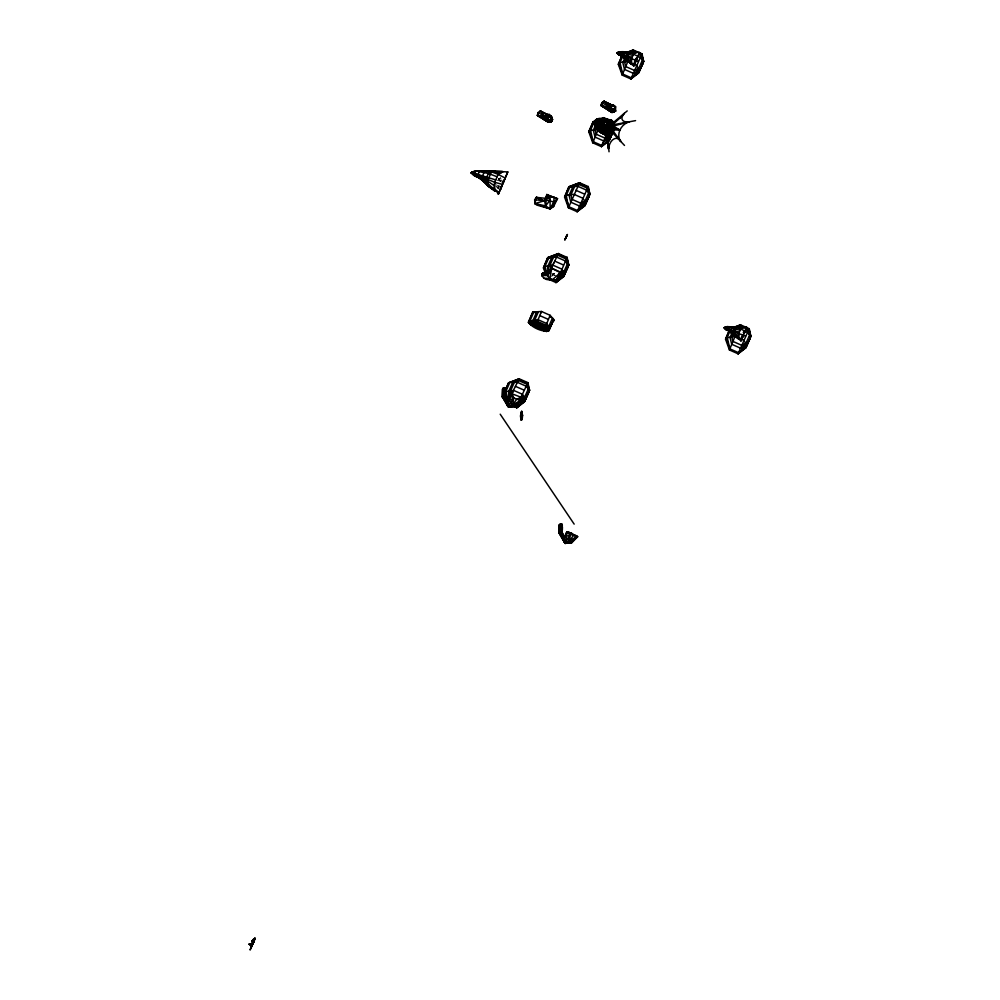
<?xml version="1.0" encoding="UTF-8"?>
<svg xmlns="http://www.w3.org/2000/svg" width="1000" height="1000" viewBox="0 0 1000 1000"><rect width="100%" height="100%" fill="white"/><g stroke="black" fill="none" stroke-linecap="round" stroke-linejoin="round"><path stroke-width="0.75" stroke-dasharray="5 3.75" d="M499.288 179.825L500.45 177.188M497.537 188.588L498.663 186.088M498.45 189L499.888 185.775M552.575 276L553.737 273.4M551 276.475L554.425 273.7L553.05 273.087M551.912 273.775L554.425 273.7M498.5 178.3L501.312 179.037M498.4 179.662L502.575 180.863M496.875 180.087L500.975 181.438M496.3 184.887L498.988 185.9M495.763 186.112L498.4 187.237M552.075 274.088L554.562 275.188M496.613 187.188L499.2 188.425M553.2 274.587L556.613 276.212M498.475 178.688L500.613 181.7"/><path stroke-width="1.5" d="M521.2 397.962L520.962 400.438L512.6 404.888L507.638 406.05L502.863 396.8L505.138 395.562L505.138 387.925L503.663 387.775L502.587 389.2L502.413 397.1L508.4 407.2L515.25 406.413L520.962 400.438L522.35 394.237L513.675 390.412L504.5 391.875L508.013 401.438M571.438 541.763L571.987 542.6L565.138 543.387L559.325 533.225L559.462 524.663L561.175 523.825L562.325 525.112L561.825 531.725L564.6 538.938L561.912 531.613L559.6 532.987L565.138 543.387L571.987 542.6L577.7 536.625L566.825 531.825L563.75 538.438L563.825 540.6L567.362 539.362L570.475 534.138L576.75 536.525L571.438 542.487L564.725 536.312L567.825 531.938L572.537 533.737L571.962 534.788M563.825 540.6L566.825 531.825L576.75 536.525L569.338 541.075L564.388 542.238L559.15 533.288L559.462 524.663L560.737 532.3L563.75 538.438L564.1 541.413L563.913 537.925L561.45 531.875L561.875 524.113L560.413 523.962L560.212 525.1L559.4 525.025M482.812 179.913L478.312 176.975L477.738 175.263L479.65 170.938C488.312 172.125 520.475 171.4 489.25 171.525L486.125 178.538L486.613 184.462L494.438 190.712L496.425 191.1L498.363 194.2L507.812 171.912C496.337 171.537 484.588 169.925 473.288 171.7L473.688 175.125L471.65 172.275L471.1 172.875L475.087 176.088L471.1 172.875L473.888 173.925M618.987 53.362L616.888 53.062L619.35 55.05L617.225 52.7L619.675 51.85L636.2 52.512L628.088 52.237L626.163 56.562L626.462 60.225L633.812 66.025M743.625 327.413L727.138 326.613L725.675 329.338L726.562 329.9L724.1 327.912L726.825 329.087L726.562 329.9L724.438 327.55L726.888 326.688L743.625 327.413L735.3 327.088L733.375 331.413L733.675 335.062L741.025 340.875M513.05 406.125L516.775 407.762L524.3 402.038L529.575 390.275L527.875 382.638L519.2 378.812C515.4 386.012 512.238 393.35 507.987 400.125L515.25 406.413L508.713 407.125L503.05 396.788L503.275 390.05L502.587 389.2L502.587 397.038L508.713 407.125L503.775 396.362L504.963 395.613M561.138 524.038C562.65 524.388 563.612 532.65 559.788 532.962L565.45 543.312L560.513 532.55L561.7 531.8M508.562 399.95L508.7 391.4L512.55 382.762L519.2 378.812L518.938 379.55M510.412 396.788L510.513 390.988L514.263 382.55L518.25 380.4L526.938 384.225L529.575 390.275L524.3 402.038M547.825 271.863L547.913 266.163L551.75 257.512L558.4 253.575L567.087 257.4L568.775 265.025L563.513 276.8L555.988 282.525L547.3 278.688M559.325 533.225L560.513 532.55L559.15 533.288L559.325 525.388M549.263 114.55L545.688 117.35L551.538 121.363L551.475 116.587L549.263 114.55L546.013 114.763L543.162 118.438L548.312 122.212L551.375 121.825L552.625 119.55L549.263 114.55L546.013 114.763L544.6 116.812L546.013 114.763L551.475 116.587L551.375 121.825L543.162 118.438L545.562 115.9L549.263 114.55L549.875 117.163L552.625 119.55L549.825 120.925L543.162 118.438L545.562 115.9L544.738 120.125L550.163 121.75L551.675 120.438L548.312 122.212L537.413 115.325L538.138 112.55L540.312 110.975L551.475 116.587L543.2 112.837M507.537 404.65L504.712 395.688L505.138 387.925L504.738 390.175L505.55 389.1L504.2 388.975L504.438 387.638C506.587 390.925 503.725 397.512 507.337 401.213L505.087 395.538L505.588 388.925L505.138 387.925L503.663 387.775L502.587 397.038L503.775 396.362L502.413 397.1L502.725 388.475L504 396.112L507.013 402.25L507.362 405.238L507.013 402.25L507.987 400.125L507.088 404.412L510.625 403.175L513.737 397.95L512.15 393.837L507.088 404.412M253.463 942.075L251.912 941.038L255.025 938.35L251.9 941.35L253.425 942.237L251.45 946.712M600.3 130.775L599.738 131.975L598.737 131.062L600.3 130.775L599.738 131.975L595.8 128.188L595.538 125.875L596.638 126.363L595.725 128.262L599.738 131.975L604.775 134.787L607.85 133.25L609.812 133.363L612.3 129.887L614.35 123.138L611.3 119.925C598.25 119.738 611.763 118.225 612.938 121.825L609.975 129.025M619.75 118.25L624.288 113.362A10.462 5.725 -26.4 0 0 629.562 121.737A12.7 10.462 -47.9 0 0 619.925 130.062L612.188 129.875L609.812 133.363L605.45 133.713M612.663 121.5L614.35 123.138L614.1 125.85L610.1 132.688L605.737 132.55L597.6 127L600.8 118.725L606.175 119.488L602.788 126.737L594.412 124.075L594.55 121.55C595.262 117.362 607.312 118.3 596.487 119.388L594.562 121.525C593.737 126.475 599.987 129.462 603.4 131.713L604.263 132.925L607.85 133.25L610 128.887L612.3 129.887L620.775 141.475A9.525 6.35 -77.4 0 0 613.775 139.05A9.525 6.35 -77.4 0 0 608.713 148.363L608.263 144.213L607.938 144.812M557.487 198.688L553.763 201.875L550.1 208.837L534.85 203.55L536.825 205.087L550.1 208.837L557.487 198.688L550.087 196.025L544.562 200.75L534.663 199.713L535.612 200.45L534.85 203.55L545.612 205.875L546.625 196.912L548.075 195.387L546.85 194.475L544.562 200.75L545.612 205.875L550.1 208.837L553.525 206.663L557.487 198.688L547.513 194.8L544.562 200.75L534.85 203.55L534.663 199.713L536.362 197.35L546.55 198.425M503.663 387.775L504 396.112L504.438 387.638L505.138 395.562M494.688 189.262L494.312 190.125L494.663 182.288L498.175 174.375L502.388 171.975L498.175 174.375L491.5 171.812L487.95 179.8L488.5 186.462L494.438 190.712L494.963 189.55M631.45 63.175L631.425 58.875L633.6 54L635.65 52.475L639.55 52.475L638.263 55.738M738.662 338.025L738.65 333.725L740.812 328.837L742.862 327.312L746.762 327.312L744.388 333.113M551.375 121.825L551.65 117.212L545.688 117.35M610.8 130.3L609.1 133.637L605.125 133.825L597.275 127.8L594.45 124.15C595.175 121 594.3 120.763 598.263 118.95L597.962 119.65M535.862 199.412L536.362 197.35L544.562 200.75L547.263 196.312L550.087 196.025L550.1 208.837M595.363 121.638L594.725 124.3C596.138 124.65 596.987 128.887 595.35 127.75L596.025 125.325M494.438 190.712L494.663 182.288L477.738 175.263L473.288 171.7L476.012 170.775L483.75 171.5M618.413 53.825L619.35 55.05L617.225 52.7L619.538 52.3L618.237 52.337L619 53.837L631.3 64.075L631.425 58.875L620.988 54.538L618.237 52.337L636.413 52.575M725.25 327.788L724.438 327.55L725.775 329.338L725.45 327.188L725.763 329.387L724.438 327.55L726.75 327.137L725.45 327.188L726.213 328.688L738.512 338.925L738.65 333.725L728.2 329.387L725.45 327.188L739.013 326.912M511.712 394.212L512.087 390.7M522.612 415.35L522.2 418.938L521.125 420.062L520.475 415.737L521.562 411.35L522.612 415.35L520.487 416.938M608.5 120.787C608.488 118.825 613.125 119.787 610.538 121.737M254.088 940.65L252.725 940.05L254.45 939.825L253.388 939.425L255.025 938.35L253.388 939.425L254.025 940.875L252.725 940.05L253.65 939.712L251.9 941.35M595.513 125.95L596.587 126.55L595.45 127.638L595.538 125.875L595.35 127.75L595.962 126M559.15 533.288L560.737 532.3L561.175 523.825L561.45 531.875L561.875 524.113L561.475 526.362L561.675 525.237M743.475 332.962L743.688 331.65L743.55 332.65M508.713 407.125L512.6 404.888L513.737 397.95L510.075 395.637L512.15 393.837L521.013 397.238L527.875 382.638L528.175 385.325M569.338 541.075L570.475 534.138L567.5 532.45L563.75 538.438L565.138 543.387L569.338 541.075L573.45 535.438M544.888 271.962L543.438 267.938L547.725 257.625L558.4 253.575L558.15 254.312M564.587 197.113L568.888 186.8L579.562 182.75L588.237 186.575L589.938 194.2L584.663 205.975L577.137 211.7L568.462 207.862L564.587 197.113L568.888 186.8L579.562 182.75L579.312 183.487M620.775 141.475A12.7 10.462 -47.9 0 1 619.925 130.062L595.975 121.412C594.475 124.725 594.9 125.738 595.975 121.438L598.5 118.5M608.75 119.675L602.775 133.663L604.925 134.688L606.462 133.837M600.662 131.475L601.35 132.825L600.35 132.5L600.163 131.55L601.613 131.575L601.35 132.825L602.85 133.325L603.362 132.35L602.775 133.663L603.325 132.625M253.738 941.675L251.788 941.688L253.312 942.763L253.95 941.263L252.838 943.512L253.6 941.538L252.175 941.012L254.9 938.612M543.438 267.938L547.725 257.625L558.4 253.575L547.65 275.525L541.825 275.587L541.7 273.95L543.025 272.962L550.8 270.138L552.888 265.163L561.562 269L564.75 273.587L563.513 276.8M595.4 124.425L594.5 124.125L595.45 125.3L593.337 130.262L595.025 137.1L603.7 140.938L610.175 137.7L606.987 133.1L601.413 146.625L609.513 139.95L614.2 129.137L608.938 140.9L601.413 146.625L592.725 142.8L588.862 132.037L589.138 130.738L593.15 121.725L603.825 117.675L612.513 121.5M595.887 124.312L598.375 118.737L609.25 121.4L614.163 124.6L635.562 120.625M733.85 327.375L740.525 324.85L749.2 328.675L750.9 336.312L745.625 348.075L738.1 353.8L729.412 349.963L725.55 339.212L729.262 330.188M611.625 130.037L614.038 125.925L597.638 119.275L594.562 121.512L600.65 123.075C601.725 115.738 611.163 119.838 614.175 123.5M595.45 127.638L595.825 126.05M551.538 197.288L554.138 197.288L553.763 201.875L545.913 200.075L546.625 196.912M251.8 946.15L254.788 939.025C252.625 939.6 255.912 937.825 253.525 939.95L252.175 941.012L253.6 941.538M600.65 123.075L599.788 125.562L600.325 127.2L601.625 126.175L612.25 129.913L612.675 127.85M250.625 948.737L251.7 945.675L251.325 947.212M252.562 943.8L252.2 945.288M252.65 944.3L252.963 943M254.587 939.275L254.025 940.875L254.262 938.763M611.462 130.225L612.825 127.75L612.188 129.863M553.525 206.663L554.212 204.05M611.35 122.275L611.3 119.925M600.525 119.312L601.35 118.6L599.175 123.062L601.013 119.338L610.662 121.45L611.475 122.025L610.4 124.562M615.4 110.688L612.025 112.463L608.325 109.4L612.975 104.775L609.15 106.45L606.888 108.688L615.575 111.013L613.875 111.988L608.45 110.375L609.725 105.013L612.975 104.775L615.638 106.825L615.575 111.013L612.025 112.463L601.125 105.562L601.825 102.775L604.038 101.225L615.638 106.825L613.138 109.537L608.325 109.4L606.888 108.688L609.725 105.013L612.975 104.775L615.2 106.825L606.925 103.088M568.462 207.862L566.263 195.263L570.188 186.425L572.913 186.688L579.138 183.35L587.812 187.175L589.938 194.2L584.663 205.975M549.038 330.288L553.725 319.462L550.125 315.312L541.45 311.475L532.675 312.062L528.387 322.375C532.863 328 541.413 331.575 548.462 331.238L553.725 319.462M626.638 52.525L633.3 50L641.988 53.825L643.675 61.463L638.413 73.225L630.887 78.95L622.2 75.125L618.337 64.362L622.05 55.338M736.363 327.45L740.088 325.45L748.775 329.275L750.9 336.312L746.213 347.125L738.1 353.8L749.2 328.675L750.238 338.075L745.625 348.075M565.138 543.387L565.462 542.325M608.612 119.975L610.138 119.712L606.475 127.463L608.65 128.45L610.487 124.288L619.925 130.062M594.963 121.8L598.263 118.95L595.363 121.65M595.2 121.487L598.45 122.163L600.125 118.987M599.237 122.888L597.587 122.112L599.188 123.038L597.9 122.45L599.95 118.462L598.212 119.087M600.025 119.138L598.875 122.537M598.062 124.9L597.112 127.037M598.462 128.575L599.788 125.562L595.962 124.062L595.375 125.55L594.412 124.075L595.4 125.438M602.812 126.688C608.85 124.288 604.812 134.938 603.4 131.713M595.9 124.262L595.638 124.913L605.087 130.875L610.775 131.725M597.137 124.65C595.8 126.487 596.788 125.95 595.8 128.188L599.612 130.85M608.65 128.45L610 128.887M611.775 124.887L610.5 127.037L611.812 124.825M530.837 325.337L536.712 311.95L536.413 312.762L532.675 312.062M596.075 126.325L595.5 126.688L596.512 126.263M598.638 119.513L601.875 120.862L603.438 120.188L603.7 121.475L610.487 124.288L608.312 126.137L612.962 127.9L612.312 129.887M595.938 121.55L594.562 121.512L595.975 121.438M597.1 119.562L598.375 118.737L597.425 119.3M597.638 119.275C594.575 118.688 601.788 121.213 601.013 119.338M599.675 119.938L598.288 122.613L595.2 121.475M599.288 119.738L599.7 118.925M600.15 120.188L599.388 122.875M603.638 121.675L604.888 119.2L600.8 118.725M603.575 124.438L602.413 123.863L601.6 126.225L603.7 121.475L602.362 124.025L609.35 126.363L610.462 124.362L609.275 126.55M607.05 125.7L606.163 125.15M545.913 200.075L548.075 195.387L546.85 194.475L547.263 196.312L545.913 200.075L548.075 195.387L549.725 200.613L545.612 205.875M508.938 399.113L510.075 395.637M553.787 263.137L552.837 265.238L551.3 265.462L550.8 270.138L548.938 272.712L543.025 272.962L541.825 275.587L543.9 278.25L546.475 279.387L556.362 279.913L557.913 278.712L567.087 257.4L568.125 266.8L564.087 275.85L555.988 282.525L557.812 277.975M606.562 134.15L609.1 133.637L606.562 134.15L606.8 133.438M603.575 118.413L603.825 117.675L599.812 119.25M633.05 50.738L633.3 50L626.613 52.638M587.987 187.325L588.237 186.575L588.837 191.95M566.825 258.15L567.087 257.4M641.737 54.575L641.988 53.825L643.025 63.225L638.413 73.225L636.575 73.612M740.263 325.588L740.525 324.85L733.825 327.475M748.95 329.425L749.2 328.675M598.375 122.387L596.688 126.725M599.338 122.587L597.275 127.8M610.662 121.45L607.938 125.887L609.312 126.475L610.487 124.288M607.962 125.812C610.913 125.625 605.325 130.025 605.675 133.287L604.925 134.688M551.475 116.587L540.312 110.975L544.9 116.675L546.013 114.763L544.6 116.812L537.413 115.325L548.312 122.212L544.6 119.15L545.562 115.9L544.525 116.275L538.138 112.55L538.862 113.15L537.413 115.325L544.738 120.125L543.663 118.737L544.525 116.275L547.9 114.5M609.975 110.188L607.388 108.975L609.15 106.45L601.85 102.8L602.575 103.4L601.125 105.562L612.025 112.463L601.125 105.562L601.85 102.8L604.038 101.225L608.25 106.512L608.45 110.375L607.388 108.975L608.25 106.512L611.625 104.75M540.962 312.863L541.45 311.475L535.013 327.188M549.637 316.688L550.125 315.312L543.7 331.012M565.05 239.45L565.725 237.887M498.363 194.2L502.388 184.375L494.663 182.288M500.425 189.775L502.388 184.375M507.812 171.912L500.25 189.7M596.013 127.613L595.425 126.962L597.487 129.613M598.425 130.137L599.138 129.637L598.575 130.838L601.112 132.3M599.587 131.263L598.737 131.062M633.713 66.225L639.55 52.475M635.1 62.9L636.2 60.163L631.425 58.875M635.513 59.088L636.175 58.637L636.625 59.538L637.837 56.212L629.487 52.413L627.288 57.337L627.513 61.163L632.525 64.312L620.988 54.538L622.163 51.875L634.712 53.163M740.925 341.075L746.762 327.312M742.425 337.675L743.413 335.012L738.65 333.725M744.237 333.275L745.05 331.05L736.7 327.25L734.5 332.188L734.725 336.012L739.737 339.162L740.462 338.425L739.737 339.162L728.2 329.387L729.375 326.725L741.925 328.013M566.75 235.675L565.95 237.488M600.112 129.963L601.625 126.175L601 127.675L605.438 129.987L611.2 131.275L624.513 145.45M602.85 133.325L601.263 130.575L602.863 126.525M613.625 126.05L614.163 124.6M598.3 129.275L592.725 142.8L593.562 141.1M622.2 75.125L627.788 61.6L620 62.512L618.612 63.062L622.625 73.987L631.312 77.825L638.987 72.275L643.675 61.463L641.562 54.425L639.075 53.338M589.275 195.975L585.25 205.025L577.137 211.7L588.237 186.575M729.412 349.963L735 336.438L738.713 338.088M613.538 130.9L608.938 140.9L607.1 141.287L601.413 146.625M553.075 321.238L548.462 331.238L528.387 322.375L532.5 313.125M254.775 939.062L253.425 942.237L253.113 940.387L254.788 939.025L253.663 939.463L254.6 939.513L252.875 943.2M528.462 388.013L528.913 392.038L524.875 401.087L516.775 407.762L519.075 402.062L525.538 398.825L522.35 394.237L520 400.35L514.7 406.3L520.962 400.438L520.275 399.8M596.8 125.45L598.45 122.163L597.2 121.713L598.925 122.387L597.587 122.112M607.062 123.1L607.8 121.213M605.862 134.7L608.675 128.375M742.325 337.738L743.413 335.012M635.2 62.825L636.2 60.163M568.888 206.737L564.875 195.812L566.263 195.263L574.038 194.338L582.725 198.175L585.913 202.763L580.638 203.15L571.95 199.312L570.875 194.925L574.637 186.488L578.625 184.338L587.3 188.162L589.938 194.2L586.337 190.05L577.65 186.225L572.913 186.688L569.062 195.338L570.763 202.175L579.438 206L585.25 205.025L577.562 210.575L568.888 206.737L579.562 182.75M642.188 56.75L641.988 53.825L630.887 78.95L638.987 72.275L633.188 73.263L624.5 69.425L622.812 62.587L625.013 57.65M729.375 326.725L729.663 327.938L730.05 327.038L726.888 326.688L727.75 327.887M610.138 119.712L606.05 119.8L611.2 120.337M595.725 128.262L596.138 127.25L596.888 127.613L595.725 128.262L596.65 126.35M601.825 121.025L602.4 119.65M597.913 119.763L598.263 118.95L596.562 119.5L594.663 121.65M611.15 130.175L609.812 133.363L607.362 133.812L609.038 151.775M512.625 392.887L513.675 390.412M522.35 394.237L521.312 396.725L523.488 395.725M598.013 119.475L599.475 119.812M597.95 126.237L598.475 125.087L597.6 127M528.95 323.1L533.987 311.688M254.15 940.362L253.3 939.987L253.8 939.338M546.475 279.387L556.362 279.913L562.7 270.487L552.625 279.6L549.862 278.387L543.9 278.25M499.975 173.038L492.587 171.038L476.012 170.775L473.663 175.175L475.087 176.088L474.363 175.075M480.25 177.362L479.812 178.363L473.663 175.175L474.712 173.713L473.288 171.7L474.688 171.6M476.012 170.775L480.4 171.375M479.062 177.05L475.462 176.312L475.887 175.35L480.35 178.625L480.3 177.425M478.75 175.175L478.312 176.962L479.812 178.363M477.738 175.263L496.425 191.1L488.5 186.462L482.663 180.763L481.912 177.237L484.675 171.038L495.262 171.262M494.338 185.712L481.912 177.237M618.625 54.125C620.938 54.725 627.788 62.663 623.562 55.763L625.262 51.938L628.888 52.1M626.062 57.825L619.575 55.188C617.2 48.65 628.5 53.5 631.8 52.062M618.713 54.162L617.225 52.7L618.038 52.938M620.612 54.413L620.262 55.175L618.462 54.488L618.987 53.4L632.087 57.4M619.263 55.012L619.688 54.275M619.575 55.188L621.763 54.638M621.613 54.488L622.263 56.45L628.7 62.025L629.338 61.513M622.45 55.113L618.337 64.362L619.763 66.2M588.862 132.037L593.15 121.725L594.45 121.363L590.525 130.188L593.15 141.662L601.838 145.5L609.513 139.95L603.7 140.938M622.812 56.212L620 62.512L622.625 73.987M624.362 55.362L623.812 56.588L631.237 60.987M625.225 58.225L625.75 57.05M626.5 57.962L624.625 62.188L625.7 66.562L634.375 70.4L639.65 70.025L636.462 65.425L631.5 63.238L631.3 64.075M596.4 127.037L595.138 129.863L596.225 134.238L604.9 138.075L610.175 137.7M634.288 62.538L634.85 61.3M635.7 59.363L636.263 58.125M634.55 62.275L634.938 61.425M601.838 145.5L602.938 143.012M612.375 129.037L609.25 136.088L604.9 138.075M564.825 239.963L566.975 235.138M565.938 237.825L567.438 234.45M538.425 311.75L534.675 320.188L528.663 321.075L549.1 330.1M504.5 391.875L508.512 382.863L519.2 378.812L508.512 382.863L505.988 389.212M559.25 279L561.675 277.188L555.988 282.525L557.1 280M517.9 405.238L516.775 407.762L522.463 402.425L517.6 406.062M732.85 333.05L725.675 329.338L726.325 328.425L728.825 329.338L728.55 330.438L732.438 333.075L731.237 332.775L730.775 330.613L732.475 326.788L736.1 326.95M727.025 326.875L728.012 327.3L726.675 327.1M730 331.037L725.062 328.562L730 331.037L727.212 337.362L729.85 348.837L738.525 352.675L746.213 347.125L740.4 348.1L731.712 344.275L730.025 337.438L732.225 332.5M729.812 331.463L727.475 330.025L727.825 329.25M740.163 330.312L726.888 326.688L729.475 327.762L729.825 326.987L733.775 327.1M729.45 330.213L727.362 329.55L729.75 330.675L729.475 331.3L728.562 330.438L728.975 329.487L727.113 329.462L727.475 330.025M725.55 339.212L729.663 329.963M731.575 330.2L731.038 331.438L738.45 335.838M733.713 332.8L731.838 337.025L732.913 341.413L741.587 345.25L746.875 344.862L743.675 340.275L741.2 339.175M743.4 327.388L740.812 328.837M738.512 338.925L738.825 338.2M742.062 336.138L741.513 337.388L742.15 336.262M597.137 125.662L598.35 122.413M564.938 239.75L565.65 238.162M255.025 938.35L250.062 950L252.887 943.675M566.312 236.575L566.875 235.35M547.65 275.525L551.838 267.65L547.513 273.775L547.65 275.525L549.862 278.387L551.838 267.65L547.65 275.525L545.438 272.975L541.825 275.587M557.913 278.712L561.175 271.625M552.688 279.75L556.413 281.4L564.087 275.85L558.275 276.825L564.75 273.587L568.775 265.025L566.663 258L557.975 254.175L551.75 257.512L549.038 257.25L545.1 266.087L546.413 271.825M604.3 120.237L603.663 121.613L604.85 122.112M612.275 123.138L611.475 122.025M613.362 125.225L614.35 123.138M614.062 124.325L612.375 122.925M599.1 127.075L599.763 125.638M595.35 127.75L596.138 126.125M631.712 77.25L630.887 78.95L635.438 74.688M555.988 282.525L556.812 280.825M556.362 279.913L560 272.512L551.55 268.175L560.225 272M604.338 129.025L605.237 127.225M501.45 186.938L501.637 186.262M602.888 119.262L603.825 117.675M611.2 131.275L611.9 129.938M598.638 124.25L599.525 124.6L597.525 123.825L599.487 124.738M565.938 535.325L567.825 531.938L571.788 533.4M612.737 127.987L614.1 125.85L629.562 121.737M544.812 116.7L546.013 114.763M604.263 132.925L601.263 130.575M543.663 118.737L545.562 115.9L544.587 116.762M608.25 106.512L609.725 105.013L608.312 107.062L609.15 106.45L608.3 107L601.125 105.562L603.9 106.475M608.688 120.175L607.1 119.875L606.312 120.988L605.538 119.438L606.487 120.188M608.3 107L609.725 105.013L608.65 106.988M633.3 50L632.362 51.588L634.837 52.688M740.525 324.85L739.575 326.438L742.062 327.525M510.763 396.262L507.987 400.125L508.55 400.613M512.6 404.888L516.712 399.263L521.013 397.238L520 400.35L513.737 397.95L507.013 402.25L508.562 400.262M254.5 938.425L254.2 940.15L252.175 941.012M729.475 327.762L730.05 327.025M565.3 536.45L563.75 538.438L564.725 536.312L565.288 536.8M559.388 274.662L562.7 270.487M561.825 531.725L559.375 533.138M547.263 196.312L548.075 195.387L544.562 200.75L547.087 196.475M572.362 540.8L577.013 535.988L566.825 531.825M602.663 119.038L601.312 118.7M608.45 110.375L606.888 108.688L609.15 106.45M507.638 406.05L510.625 403.175M564.388 542.238L567.362 539.362M577.137 211.7L581.7 207.425M742.65 349.525L738.1 353.8L742.575 349.375M571.438 542.487L577.7 536.625L572.475 540.9M612.938 124.288L622.65 115.675M607.388 108.975L608.787 107.775M612.925 122.9L627.212 110.913M517.825 403L520.962 400.438L520.138 400.075M548.812 271.725L550.8 270.138L549.712 265.75L553.475 257.312L557.463 255.162L566.138 258.988L568.775 265.025L565.175 260.875L556.5 257.038L551.75 257.512M632.938 76.35L635.363 74.525M577.975 210L581.625 207.275M633.6 54L635.65 52.475M542.425 274.275L541.7 273.95L547.513 273.775L548.938 272.712M606.625 120.625L607.537 119.963L608.413 120.562M600.35 132.5L601.613 131.575M599.138 129.637L597.575 129.925L598.575 130.838L600.988 129.1M502.413 397.1L505.175 395.438L502.638 396.95M597.1 129.238L598.263 128.525L596.812 127.987L597.1 129.238L597.087 128.038L597.388 128.575M565.275 537.15L570.475 534.138M629.15 52.613L632.875 50.6L636.6 52.237M600.913 119.612L603.4 118.275L608.362 120.463M512.55 382.762L518.763 379.412L527.45 383.237L529.575 390.275L525.975 386.112L517.288 382.287L509.825 382.5L505.887 391.325L508.188 401.362M633.188 73.263L639.65 70.025M579.438 206L585.913 202.763M740.4 348.1L746.875 344.862M251.875 945.863L249.1 944.075L252.188 944.6M549.875 117.163L544.6 119.15L550.163 121.75L547.562 120.538M606.888 108.688L608.925 107.713M634.375 70.4L638.725 68.412L642.487 59.962L641.05 55.412L638.562 54.325M580.638 203.15L584.987 201.15L588.737 192.712L587.3 188.162M741.587 345.25L745.938 343.25L749.7 334.812L748.263 330.262L745.775 329.175M568.713 187.862L577.987 184.037M547.55 258.688L556.825 254.862M513.638 381.737L517.612 380.1M628.25 60.637L626.462 60.225L618.987 53.4M726.787 330.037C725.775 325.225 732.387 336.188 735.462 335.487M545.725 272.1L543.713 266.637L552.888 265.163M597.25 129.462L589.138 130.738L593.15 141.662M735 336.438L725.825 337.912L729.85 348.837M474.15 171.838L471.65 172.275L473.787 175.238L473.425 171.762L474.825 171.663M519.075 402.062L524.875 401.087L517.2 406.637L514.725 405.538M597.575 129.925L598.562 129.762L598.575 130.838M605.675 120.1L607.1 119.875L605.538 119.438M547.3 196.388L550.087 196.025M625.262 51.938L630.262 52.237M732.475 326.788L737.475 327.088M625.775 52.188L626.55 52.25M484.675 171.038L486.763 171.55M564.75 273.587L559.475 273.962L563.825 271.975L567.587 263.538L566.138 258.988M525.538 398.825L520.262 399.212L524.612 397.212L528.375 388.775L526.938 384.225M743.925 330.65L745.475 330.588M253.525 939.95L254.2 940.15L252.725 940.05M485.5 171.462L490.538 171.312M626.362 52.15L619.1 52.287M486.438 171.388L479.65 170.938M543.025 272.962L543.925 273.038M502.65 388.837L503.475 388.913M501.5 171.912L502.738 172.075M597.6 125.913L601 127.675M549.15 119.9L544.6 119.15L551.538 121.363M474.95 176.038L480.65 177.925M622.825 52.175L622.163 51.875M253.3 939.987L254.2 940.15M606.038 119.675L607.1 119.875M607.362 133.812L608.025 133.963M619.675 51.85L632.95 55.462M475.613 170.9L488.387 173.475L497.113 176.762M540.763 198.487L536.362 197.35L539.075 198.775M724.1 327.912L739.3 332.25M742.862 327.312L746.388 328.35M538.925 116.562L543.175 117.85M595.962 124.062L597.375 124.55M537.413 115.325L540.188 116.225M253.388 939.425L254.075 939.663M730.163 330.562L727.275 329.5L729.5 330.288L728.975 329.487M495.725 179.9L474.5 173.412L473.425 171.762L471.65 172.275L473.587 173.012L472.962 172.675M474.8 174.963L472.525 173.863M725.837 328.975L727.062 329.45M490.238 187.387L474.5 173.412L475.462 176.312M726.2 328.237L728.825 329.338M595.325 124.025L596.912 124.712M471.1 172.875L473.3 173.825M637.6 56.212L640.075 57.3L643.675 61.463L641.05 55.412M635.013 59.925L638.275 61.363M580.55 184.037L584.263 185.675M575.85 190.275L584.525 194.112M744.812 331.05L747.3 332.15L750.9 336.312L748.263 330.262M742.237 334.775L745.487 336.213M554.688 261.1L563.375 264.938M547.513 273.775L548.288 274.113M550.6 317.125L552.537 317.975L548.775 326.413L549.7 328.025L532.863 320.6M553.425 320.275L554.362 320.688M539.637 315.538L548.325 319.375M530.05 320.525L549.4 329.062M529.812 324.2L546.625 331.625M520.175 380.1L525.138 382.287M515.475 386.35L524.163 390.175M254.188 938.962L254.85 938.825M253.162 940.037L254.125 940.487M253.113 940.387L254.037 940.8M251.912 941.038L253.55 941.75M251.788 941.688L253.388 942.387M251.088 944.175L252.175 944.65M250.087 944.038L252.113 944.925M249.1 944.075L252 945.362M249.275 944.338L251.962 945.525M250.037 944.862L251.925 945.7M729.75 330.675L727.087 329.462L729.775 330.725M608.325 109.4L613.875 111.988M615.2 106.825L604.038 101.225L605.538 102.463M498.175 174.375L505.037 177.963L503.075 183.363L502.35 181.9L503.075 183.363M597.9 122.45L597.112 122.025L597.888 122.475M482.325 178.575L486.3 180.837M739.075 337.925L736.55 336.35L735.913 336.875L734.987 335.637M595.125 124.425L595.638 124.913L595.538 124.012M603.025 132.05L601.9 131.275L601.763 132.95L602.925 132.912L601.9 131.275L602.575 132.637M547.513 194.8L549.712 196.325M603.125 132.363L605.125 133.825M473.787 175.25L473.288 171.7L474.525 174.125L482.5 180.238M619 53.837L623.925 57.613M726.213 328.688L731.137 332.463M474.525 174.125L482.663 180.763M631.062 62.775L634.087 65.2M738.275 337.625L741.3 340.05M494.062 188.6L498.963 192.537M623.562 55.763L626.275 57.987M730.775 330.613L733.487 332.825M541.825 112.225L540.312 110.975L542.438 112.85M484.6 181.238L488.738 185.387M726.975 341.037L728 342.188M618.237 52.337L618.475 54.45M725.625 328.675L726.562 329.9M473.562 174.112L474.25 174.938M597.413 122.837L598.013 123.688M500.213 414.2L574.163 524.125M622.288 55.438L622.263 56.45L620.988 54.538M597.125 128.275L597.712 129.288L595.8 128.188L597.4 129.7M636.175 58.637L636.625 59.538M566.013 198.938L567.65 202.55M504.85 395.688L507.587 402.25M561.6 531.875L564.325 538.438M728.2 329.387L728.55 330.438M504.712 394.513L507.612 402.587M252.763 941.25L253.312 942.763M254.425 938.625L254.625 939.275M547.913 266.163L549.263 271.625M508.7 391.4L510.05 396.875M510.513 390.988L511.587 395.375M564.6 539.788L564.075 537.4L564.438 540.312M563.913 537.925L564.288 540.837M749.638 336.188L749.925 338.9L749.513 333.062M588.688 194.088L588.962 196.8L588.55 190.963M567.525 264.913L567.8 267.625L567.5 263.25M527.9 386.087L527.875 382.638L528.075 385.562M642.5 61.137L642.7 64.05M503.688 387.713L504 396.112M559.462 524.663L559.6 532.987M502.725 388.475L502.863 396.8M521.562 411.35L521.675 420.175M607.837 134.225L607.975 148.65M595.712 125.887L595.5 126.688L595.85 125.95M601.587 129.475L600.4 131.975L601.587 129.5M522.2 418.938L521.125 420.062L521.038 412.575L522.112 411.488L522.2 418.938M537.837 319.6L534.675 320.188L548.775 326.413L546.512 323.438L537.837 319.6M254.5 939.488L253.863 939.262L254.488 939.538M605.763 125.175L603.65 124.237L605.775 125.162M607.938 125.875L607.125 125.475L607.938 125.887M615.575 111.013L610.475 107.475L615.575 111.013M597.788 122.188L597.2 121.725L597.8 122.188M560.737 532.3L560.413 523.962L560.737 532.3"/></g></svg>
